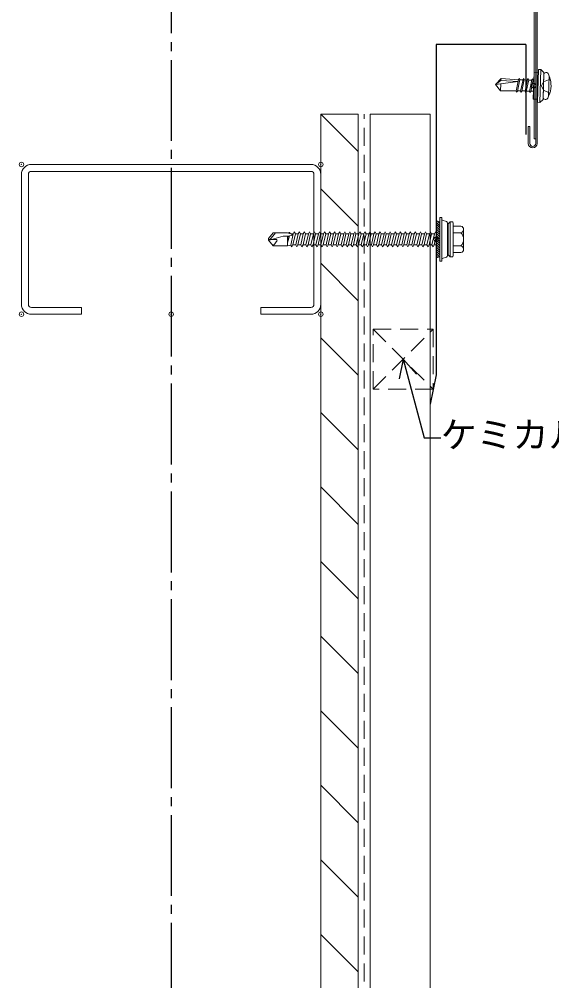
# Model space of a CAD drawing. Units: millimetres at full size, sheet at 1:3; details may follow other scales. Extents: x -1262 to 1258, y -891 to 1034.
# Drawn here: x 540.9 to 718.8, y -160.3 to 160.7 of the extents above; entities that cross this region are included whole.
import ezdxf
from ezdxf.enums import TextEntityAlignment as Align

# ---------------------------------------------------------------- set-up
doc = ezdxf.new("R2010")
doc.units = ezdxf.units.MM
doc.header["$LTSCALE"] = 3
doc.header["$PDMODE"] = 32
doc.header["$PDSIZE"] = 1.5
doc.linetypes.add('CHAIN2', pattern=[12, 9, -1, 1, -1])
doc.linetypes.add('DASHED2', pattern=[3, 2, -1])
for name, color, linetype, lineweight in [('0-4_寸法線1', 5, 'Continuous', 25), ('0-6_名称1', 5, 'Continuous', 25), ('0-E_外壁1', 6, 'Continuous', 20), ('1-1_水切1', 134, 'Continuous', 30), ('2-1_裏貼1', 2, 'Continuous', 18), ('2-7_ビス1', 7, 'Continuous', 5), ('2-D_軒先見切面戸', 7, 'DASHED2', 5), ('3-1_面戸', 7, 'DASHED2', 5), ('3-9_断熱材1', 4, 'Continuous', 5), ('3-D_防水シート', 3, 'DASHED2', 9), ('4-5_C鋼1', 2, 'Continuous', 18)]:
    doc.layers.add(name, color=color, linetype=linetype, lineweight=lineweight)
doc.styles.add('ＭＳ ゴシック', font='')
doc.styles.get('ＭＳ ゴシック').set_extended_font_data('MS Gothic')

msp = doc.modelspace()

# ---------------------------------------------------------------- linework, layer by layer
at = {"layer": '0-4_寸法線1', "linetype": 'CHAIN2'}
msp.add_line((591.647, 723.055), (591.647, -619.534), dxfattribs=at)
at = {"layer": '0-6_名称1'}
for q in [(667.803, 40.639), (673.598, 42.192)]:
    msp.add_line((669.147, 47.211), q, dxfattribs=at)
msp.add_lwpolyline([(669.147, 47.211), (676.179, 20.97), (681.701, 20.97)], dxfattribs=at)
at = {"layer": '0-E_外壁1'}
for p, q in [((678.147, 129), (658.147, 129)), ((658.147, 129), (658.147, -619.534)), ((678.147, 129), (678.147, -619.534))]:
    msp.add_line(p, q, dxfattribs=at)
at = {"layer": '1-1_水切1'}
for p, q in [((710.147, 152.211), (680.147, 152.211)), ((680.147, 152.211), (680.147, 42.009)), ((710.147, 152.211), (710.147, 122.211)), ((680.147, 42.009), (678.147, 32.211))]:
    msp.add_line(p, q, dxfattribs=at)
at = {"layer": '2-1_裏貼1'}
for p, q in [((654.147, 116.5), (641.647, 129)), ((654.147, 91.61), (641.647, 104.11)), ((654.147, 66.72), (641.647, 79.22)), ((654.147, 41.83), (641.647, 54.33)), ((654.147, 16.939), (641.647, 29.439)), ((654.147, -7.951), (641.647, 4.549)), ((654.147, -32.841), (641.647, -20.341)), ((654.147, -57.731), (641.647, -45.231)), ((654.147, -82.621), (641.647, -70.121)), ((654.147, -107.511), (641.647, -95.011)), ((654.147, -132.402), (641.647, -119.902)), ((654.147, -157.292), (641.647, -144.792))]:
    msp.add_line(p, q, dxfattribs=at)
at = {"layer": '2-7_ビス1'}
for p, q in [((714.074, 132.954), (714.403, 143.949)), ((714.403, 143.949), (715.102, 143.928)), ((714.774, 132.933), (715.102, 143.928)), ((716.172, 142.896), (715.102, 143.928)), ((715.903, 133.9), (716.172, 142.896)), ((715.923, 134.563), (716.152, 142.232)), ((717.721, 135.052), (717.918, 141.637)), ((717.979, 141.491), (717.913, 141.493)), ((700.045, 138.875), (701.831, 140.893)), ((707.702, 140.602), (706.883, 136.715)), ((708.117, 140.59), (707.299, 136.703)), ((707.702, 140.602), (707.967, 140.94)), ((707.967, 140.94), (708.117, 140.59)), ((708.093, 140.476), (709.163, 140.444)), ((709.187, 140.558), (708.369, 136.671)), ((709.602, 140.546), (708.784, 136.658)), ((709.187, 140.558), (709.452, 140.895)), ((709.452, 140.895), (709.602, 140.546)), ((709.578, 140.431), (710.648, 140.399)), ((710.672, 140.514), (709.854, 136.626)), ((711.088, 140.501), (710.269, 136.614)), ((710.672, 140.514), (710.937, 140.851)), ((710.937, 140.851), (711.088, 140.501)), ((711.064, 140.387), (712.133, 140.355)), ((712.157, 140.469), (711.339, 136.582)), ((712.573, 140.457), (711.754, 136.57)), ((712.157, 140.469), (712.422, 140.807)), ((712.422, 140.807), (712.573, 140.457)), ((712.549, 140.343), (712.794, 140.335)), ((716.079, 139.778), (715.346, 138.418)), ((715.996, 137.017), (715.346, 138.418)), ((716.079, 139.778), (718.262, 140.641)), ((701.707, 136.755), (706.907, 136.83)), ((706.883, 136.715), (707.034, 136.366)), ((707.034, 136.366), (707.299, 136.703)), ((707.323, 136.817), (708.393, 136.785)), ((708.369, 136.671), (708.519, 136.321)), ((708.519, 136.321), (708.784, 136.658)), ((708.808, 136.773), (709.878, 136.741)), ((709.854, 136.626), (710.004, 136.277)), ((710.004, 136.277), (710.269, 136.614)), ((710.293, 136.728), (711.363, 136.696)), ((711.339, 136.582), (711.49, 136.232)), ((711.49, 136.232), (711.754, 136.57)), ((711.779, 136.684), (712.684, 136.657)), ((715.996, 137.017), (718.124, 136.025)), ((717.791, 135.194), (717.725, 135.196)), ((712.605, 133.998), (714.104, 133.953)), ((714.074, 132.954), (714.774, 132.933)), ((715.903, 133.9), (714.774, 132.933)), ((680.147, 81.054), (680.147, 93.368)), ((681.347, 93.068), (680.147, 93.368)), ((681.347, 92.526), (680.625, 93.249)), ((682.047, 94.461), (682.047, 79.961)), ((683.608, 93.165), (682.183, 93.615)), ((681.347, 91.776), (680.147, 92.976)), ((681.347, 91.025), (680.147, 92.225)), ((681.347, 90.274), (680.147, 91.474)), ((681.347, 89.524), (680.147, 90.724)), ((681.347, 88.773), (680.147, 89.973)), ((683.947, 92.692), (683.947, 81.731)), ((684.147, 92.269), (684.147, 82.154)), ((684.242, 92.471), (684.897, 93.011)), ((685.847, 81.675), (685.847, 92.748)), ((688.461, 91.611), (685.847, 91.611)), ((689.347, 90.511), (689.347, 83.911)), ((625.706, 89.334), (624.147, 87.477)), ((624.147, 87.477), (624.147, 86.946)), ((625.706, 85.088), (624.147, 86.946)), ((624.588, 87.064), (626.493, 89.334)), ((629.04, 88.257), (625.141, 87.212)), ((630.517, 89.334), (625.706, 89.334)), ((630.517, 88.257), (629.04, 88.257)), ((630.517, 89.334), (630.857, 89.274)), ((631.185, 88.369), (630.517, 86.065)), ((630.517, 87.211), (630.694, 88.284)), ((630.517, 85.088), (630.517, 88.257)), ((630.855, 89.261), (630.857, 89.274)), ((630.857, 89.274), (630.981, 89.489)), ((631.238, 89.489), (630.981, 89.489)), ((631.419, 89.175), (631.238, 89.489)), ((631.419, 89.175), (631.403, 89.121)), ((631.419, 89.175), (632.022, 89.069)), ((631.622, 85.283), (632.424, 89.069)), ((632.424, 89.069), (632.022, 89.069)), ((632.323, 85.353), (633.166, 89.069)), ((632.795, 89.711), (632.424, 89.069)), ((632.795, 89.711), (633.166, 89.069)), ((634.109, 89.069), (633.166, 89.069)), ((633.267, 85.353), (634.109, 89.069)), ((634.008, 85.353), (634.851, 89.069)), ((634.48, 89.711), (634.109, 89.069)), ((634.48, 89.711), (634.851, 89.069)), ((635.795, 89.069), (634.851, 89.069)), ((634.952, 85.353), (635.795, 89.069)), ((635.694, 85.353), (636.536, 89.069)), ((636.165, 89.711), (635.795, 89.069)), ((636.165, 89.711), (636.536, 89.069)), ((637.379, 85.353), (638.221, 89.069)), ((637.851, 89.711), (637.48, 89.069)), ((637.851, 89.711), (638.221, 89.069)), ((639.165, 89.069), (638.221, 89.069)), ((638.323, 85.353), (639.165, 89.069)), ((639.064, 85.353), (639.907, 89.069)), ((639.536, 89.711), (639.165, 89.069)), ((639.536, 89.711), (639.907, 89.069)), ((640.85, 89.069), (639.907, 89.069)), ((640.008, 85.353), (640.85, 89.069)), ((640.749, 85.353), (641.592, 89.069)), ((641.221, 89.711), (640.85, 89.069)), ((641.221, 89.711), (641.592, 89.069)), ((642.536, 89.069), (641.592, 89.069)), ((641.693, 85.353), (642.536, 89.069)), ((642.434, 85.353), (643.277, 89.069)), ((642.906, 89.711), (642.536, 89.069)), ((642.906, 89.711), (643.277, 89.069)), ((644.221, 89.069), (643.277, 89.069)), ((643.378, 85.353), (644.221, 89.069)), ((644.12, 85.353), (644.962, 89.069)), ((644.592, 89.711), (644.221, 89.069)), ((644.592, 89.711), (644.962, 89.069)), ((645.805, 85.353), (646.648, 89.069)), ((646.277, 89.711), (645.906, 89.069)), ((646.277, 89.711), (646.648, 89.069)), ((647.591, 89.069), (646.648, 89.069)), ((646.749, 85.353), (647.591, 89.069)), ((647.49, 85.353), (648.333, 89.069)), ((647.962, 89.711), (647.591, 89.069)), ((647.962, 89.711), (648.333, 89.069)), ((649.277, 89.069), (648.333, 89.069)), ((648.434, 85.353), (649.277, 89.069)), ((649.175, 85.353), (650.018, 89.069)), ((649.647, 89.711), (649.277, 89.069)), ((649.647, 89.711), (650.018, 89.069)), ((650.962, 89.069), (650.018, 89.069)), ((650.119, 85.353), (650.962, 89.069)), ((650.861, 85.353), (651.703, 89.069)), ((651.333, 89.711), (650.962, 89.069)), ((651.333, 89.711), (651.703, 89.069)), ((652.647, 89.069), (651.703, 89.069)), ((651.804, 85.353), (652.647, 89.069)), ((652.546, 85.353), (653.388, 89.069)), ((653.018, 89.711), (652.647, 89.069)), ((653.018, 89.711), (653.388, 89.069)), ((654.332, 89.069), (653.388, 89.069)), ((653.489, 85.353), (654.332, 89.069)), ((654.231, 85.353), (655.074, 89.069)), ((654.703, 89.711), (654.332, 89.069)), ((654.703, 89.711), (655.074, 89.069)), ((656.017, 89.069), (655.074, 89.069)), ((655.175, 85.353), (656.017, 89.069)), ((655.916, 85.353), (656.759, 89.069)), ((656.388, 89.711), (656.017, 89.069)), ((656.388, 89.711), (656.759, 89.069)), ((657.703, 89.069), (656.759, 89.069)), ((656.86, 85.353), (657.703, 89.069)), ((657.602, 85.353), (658.444, 89.069)), ((658.074, 89.711), (657.703, 89.069)), ((658.074, 89.711), (658.444, 89.069)), ((659.388, 89.069), (658.444, 89.069)), ((658.545, 85.353), (659.388, 89.069)), ((659.287, 85.353), (660.129, 89.069)), ((659.759, 89.711), (659.388, 89.069)), ((659.759, 89.711), (660.129, 89.069)), ((661.073, 89.069), (660.129, 89.069)), ((660.231, 85.353), (661.073, 89.069)), ((660.972, 85.353), (661.815, 89.069)), ((661.444, 89.711), (661.073, 89.069)), ((661.444, 89.711), (661.815, 89.069)), ((662.758, 89.069), (661.815, 89.069)), ((661.916, 85.353), (662.758, 89.069)), ((662.657, 85.353), (663.5, 89.069)), ((663.129, 89.711), (662.758, 89.069)), ((663.129, 89.711), (663.5, 89.069)), ((664.444, 89.069), (663.5, 89.069)), ((663.601, 85.353), (664.444, 89.069)), ((664.343, 85.353), (665.185, 89.069)), ((664.814, 89.711), (664.444, 89.069)), ((664.814, 89.711), (665.185, 89.069)), ((666.129, 89.069), (665.185, 89.069)), ((665.286, 85.353), (666.129, 89.069)), ((666.028, 85.353), (666.87, 89.069)), ((666.5, 89.711), (666.129, 89.069)), ((666.5, 89.711), (666.87, 89.069)), ((667.814, 89.069), (666.87, 89.069)), ((666.972, 85.353), (667.814, 89.069)), ((667.713, 85.353), (668.556, 89.069)), ((668.185, 89.711), (667.814, 89.069)), ((668.185, 89.711), (668.556, 89.069)), ((669.499, 89.069), (668.556, 89.069)), ((668.657, 85.353), (669.499, 89.069)), ((669.398, 85.353), (670.241, 89.069)), ((669.87, 89.711), (669.499, 89.069)), ((669.87, 89.711), (670.241, 89.069)), ((671.185, 89.069), (670.241, 89.069)), ((670.342, 85.353), (671.185, 89.069)), ((671.083, 85.353), (671.926, 89.069)), ((671.555, 89.711), (671.185, 89.069)), ((671.555, 89.711), (671.926, 89.069)), ((672.87, 89.069), (671.926, 89.069)), ((672.027, 85.353), (672.87, 89.069)), ((672.769, 85.353), (673.611, 89.069)), ((673.241, 89.711), (672.87, 89.069)), ((673.241, 89.711), (673.611, 89.069)), ((674.555, 89.069), (673.611, 89.069)), ((673.712, 85.353), (674.555, 89.069)), ((674.454, 85.353), (675.297, 89.069)), ((674.926, 89.711), (674.555, 89.069)), ((674.926, 89.711), (675.297, 89.069)), ((676.24, 89.069), (675.297, 89.069)), ((675.398, 85.353), (676.24, 89.069)), ((676.139, 85.353), (676.982, 89.069)), ((676.611, 89.711), (676.24, 89.069)), ((676.611, 89.711), (676.982, 89.069)), ((677.926, 89.069), (676.982, 89.069)), ((677.083, 85.353), (677.926, 89.069)), ((677.824, 85.353), (678.667, 89.069)), ((678.296, 89.711), (677.926, 89.069)), ((678.296, 89.711), (678.667, 89.069)), ((679.611, 89.069), (678.667, 89.069)), ((678.768, 85.353), (679.611, 89.069)), ((679.51, 85.353), (680.147, 88.166)), ((679.982, 89.711), (679.611, 89.069)), ((679.982, 89.711), (680.147, 89.424)), ((681.347, 88.022), (680.147, 89.222)), ((681.347, 87.272), (680.147, 88.472)), ((681.347, 86.521), (680.147, 87.721)), ((681.347, 85.771), (680.147, 86.971)), ((684.136, 89.069), (683.947, 89.069)), ((688.461, 89.411), (685.847, 89.411)), ((630.517, 85.088), (625.706, 85.088)), ((630.517, 85.088), (631.622, 85.283)), ((631.952, 84.711), (631.622, 85.283)), ((631.952, 84.711), (632.323, 85.353)), ((633.267, 85.353), (632.323, 85.353)), ((633.637, 84.711), (633.267, 85.353)), ((633.637, 84.711), (634.008, 85.353)), ((635.323, 84.711), (635.694, 85.353)), ((637.008, 84.711), (637.379, 85.353)), ((638.323, 85.353), (637.379, 85.353)), ((638.693, 84.711), (638.323, 85.353)), ((638.693, 84.711), (639.064, 85.353)), ((640.008, 85.353), (639.064, 85.353)), ((640.378, 84.711), (640.008, 85.353)), ((640.378, 84.711), (640.749, 85.353)), ((641.693, 85.353), (640.749, 85.353)), ((642.064, 84.711), (641.693, 85.353)), ((642.064, 84.711), (642.434, 85.353)), ((643.378, 85.353), (642.434, 85.353)), ((643.749, 84.711), (643.378, 85.353)), ((643.749, 84.711), (644.12, 85.353)), ((645.434, 84.711), (645.805, 85.353)), ((646.749, 85.353), (645.805, 85.353)), ((647.119, 84.711), (646.749, 85.353)), ((647.119, 84.711), (647.49, 85.353)), ((648.434, 85.353), (647.49, 85.353)), ((648.805, 84.711), (648.434, 85.353)), ((648.805, 84.711), (649.175, 85.353)), ((650.119, 85.353), (649.175, 85.353)), ((650.49, 84.711), (650.119, 85.353)), ((650.49, 84.711), (650.861, 85.353)), ((651.804, 85.353), (650.861, 85.353)), ((652.175, 84.711), (651.804, 85.353)), ((652.175, 84.711), (652.546, 85.353)), ((653.489, 85.353), (652.546, 85.353)), ((653.86, 84.711), (653.489, 85.353)), ((653.86, 84.711), (654.231, 85.353)), ((655.175, 85.353), (654.231, 85.353)), ((655.546, 84.711), (655.175, 85.353)), ((655.546, 84.711), (655.916, 85.353)), ((656.86, 85.353), (655.916, 85.353)), ((657.231, 84.711), (656.86, 85.353)), ((657.231, 84.711), (657.602, 85.353)), ((658.545, 85.353), (657.602, 85.353)), ((658.916, 84.711), (658.545, 85.353)), ((658.916, 84.711), (659.287, 85.353)), ((660.231, 85.353), (659.287, 85.353)), ((660.601, 84.711), (660.231, 85.353)), ((660.601, 84.711), (660.972, 85.353)), ((661.916, 85.353), (660.972, 85.353)), ((662.286, 84.711), (661.916, 85.353)), ((662.286, 84.711), (662.657, 85.353)), ((663.601, 85.353), (662.657, 85.353)), ((663.972, 84.711), (663.601, 85.353)), ((663.972, 84.711), (664.343, 85.353)), ((665.286, 85.353), (664.343, 85.353)), ((665.657, 84.711), (665.286, 85.353)), ((665.657, 84.711), (666.028, 85.353)), ((666.972, 85.353), (666.028, 85.353)), ((667.342, 84.711), (666.972, 85.353)), ((667.342, 84.711), (667.713, 85.353)), ((668.657, 85.353), (667.713, 85.353)), ((669.027, 84.711), (668.657, 85.353)), ((669.027, 84.711), (669.398, 85.353)), ((670.342, 85.353), (669.398, 85.353)), ((670.713, 84.711), (670.342, 85.353)), ((670.713, 84.711), (671.083, 85.353)), ((672.027, 85.353), (671.083, 85.353)), ((672.398, 84.711), (672.027, 85.353)), ((672.398, 84.711), (672.769, 85.353)), ((673.712, 85.353), (672.769, 85.353)), ((674.083, 84.711), (673.712, 85.353)), ((674.083, 84.711), (674.454, 85.353)), ((675.398, 85.353), (674.454, 85.353)), ((675.768, 84.711), (675.398, 85.353)), ((675.768, 84.711), (676.139, 85.353)), ((677.083, 85.353), (676.139, 85.353)), ((677.454, 84.711), (677.083, 85.353)), ((677.454, 84.711), (677.824, 85.353)), ((679.139, 84.711), (679.51, 85.353)), ((679.51, 85.353), (680.147, 85.353)), ((681.347, 85.02), (680.147, 86.22)), ((681.347, 84.269), (680.147, 85.469)), ((681.347, 83.519), (680.147, 84.719)), ((681.347, 82.768), (680.147, 83.968)), ((684.136, 85.353), (683.947, 85.353)), ((688.461, 85.011), (685.847, 85.011)), ((681.347, 82.017), (680.147, 83.217)), ((680.147, 82.467), (681.278, 81.337)), ((680.147, 81.716), (680.677, 81.186)), ((681.347, 81.354), (680.147, 81.054)), ((683.608, 81.257), (682.183, 80.807)), ((684.242, 81.952), (684.897, 81.411)), ((684.897, 81.411), (685.584, 81.411)), ((688.461, 82.811), (685.847, 82.811)), ((682.047, 79.961), (681.347, 79.961))]:
    msp.add_line(p, q, dxfattribs=at)
for points in [[(712.605, 133.998), (712.873, 142.994), (714.373, 142.949)], [(700.045, 138.875), (701.707, 136.755), (701.778, 139.112)], [(701.81, 140.18), (701.831, 140.893), (707.678, 140.488)], [(682.047, 94.461), (681.347, 94.461), (681.347, 79.961)], [(684.897, 81.411), (684.897, 93.011), (685.584, 93.011)], [(624.147, 87.211), (624.257, 87.16), (624.367, 87.115), (624.477, 87.081), (624.588, 87.064), (624.725, 87.071), (624.864, 87.104), (625.002, 87.154), (625.141, 87.212)], [(625.706, 85.088), (625.967, 85.395), (626.249, 85.723), (626.525, 86.053), (626.765, 86.368), (626.942, 86.649), (627.028, 86.877), (626.992, 87.034), (626.788, 87.124), (626.424, 87.178), (625.978, 87.205), (625.525, 87.213), (625.141, 87.212)], [(630.517, 89.334), (631.196, 89.178), (631.705, 89.024), (632.021, 88.875), (632.126, 88.735), (632.011, 88.606), (631.693, 88.485), (631.189, 88.37), (630.517, 88.257)], [(636.637, 85.353), (637.48, 89.069), (636.536, 89.069)], [(645.063, 85.353), (645.906, 89.069), (644.962, 89.069)], [(635.323, 84.711), (634.952, 85.353), (634.008, 85.353)], [(637.008, 84.711), (636.637, 85.353), (635.694, 85.353)], [(645.434, 84.711), (645.063, 85.353), (644.12, 85.353)], [(679.139, 84.711), (678.768, 85.353), (677.824, 85.353)]]:
    msp.add_lwpolyline(points, dxfattribs=at)
msp.add_lwpolyline([(701.81, 140.18), (700.045, 138.875), (707.554, 139.902)], close=True, dxfattribs=at)
for centre, radius, start, end in [((716.938, 142.075), 0.801, 22.36819, 168.70951), ((722.967, 143.671), 5.443, 193.72327, 201.94588), ((710.604, 138.56), 7.936, 334.90313, 21.67495), ((722.64, 132.72), 5.443, 154.63221, 162.85482), ((716.717, 134.673), 0.801, 187.86858, 334.2099), ((682.247, 93.805), 0.2, 180, 251.24339), ((683.447, 92.692), 0.5, 0, 71.24339), ((684.411, 92.269), 0.264, 130, 180), ((685.584, 92.748), 0.264, 0, 90), ((688.222, 90.511), 1.126, 282.25462, 77.74539), ((686.175, 87.211), 3.172, 316.09563, 43.90439), ((688.222, 83.911), 1.126, 282.25462, 77.74539), ((682.247, 80.618), 0.2, 108.75661, 180), ((683.447, 81.731), 0.5, 288.75661, 360), ((684.411, 82.154), 0.264, 180, 230), ((685.584, 81.675), 0.264, 270, 0)]:
    msp.add_arc(centre, radius, start, end, dxfattribs=at)
at = {"layer": '2-7_ビス1', "color": 5}
for p in [(712.739, 138.496), (680.147, 87.211)]:
    msp.add_point(p, dxfattribs=at)
at = {"layer": '2-D_軒先見切面戸', "linetype": 'Continuous'}
for p, q in [((712.954, 178.211), (712.954, 120.711)), ((713.454, 178.211), (713.454, 119.211)), ((713.954, 178.211), (713.954, 119.211)), ((711.454, 124.911), (710.954, 124.911)), ((710.954, 124.911), (710.954, 119.211)), ((711.454, 124.911), (711.454, 119.211)), ((712.954, 120.711), (713.454, 120.711))]:
    msp.add_line(p, q, dxfattribs=at)
for radius in [1.5, 1]:
    msp.add_arc((712.454, 119.211), radius, 180, 0, dxfattribs=at)
at = {"layer": '3-1_面戸'}
for p, q in [((659.147, 37.211), (679.147, 57.211)), ((659.147, 57.211), (679.147, 37.211))]:
    msp.add_line(p, q, dxfattribs=at)
msp.add_lwpolyline([(659.147, 37.211), (659.147, 57.211), (679.147, 57.211), (679.147, 37.211)], close=True, dxfattribs=at)
at = {"layer": '3-9_断熱材1'}
for p, q in [((654.147, 129), (641.647, 129)), ((641.647, -619.534), (641.647, 129)), ((654.147, -619.534), (654.147, 129))]:
    msp.add_line(p, q, dxfattribs=at)
at = {"layer": '3-D_防水シート'}
msp.add_line((656.147, -619.534), (656.147, 129), dxfattribs=at)
at = {"layer": '4-5_C鋼1'}
for p, q in [((544.947, 112.211), (638.347, 112.211)), ((638.347, 109.911), (544.947, 109.911)), ((541.647, 65.511), (541.647, 108.911)), ((543.947, 108.911), (543.947, 65.511)), ((639.347, 65.511), (639.347, 108.911)), ((641.647, 108.911), (641.647, 65.511)), ((638.347, 62.211), (621.647, 62.211))]:
    msp.add_line(p, q, dxfattribs=at)
for points in [[(544.947, 64.511), (561.647, 64.511), (561.647, 62.211), (544.947, 62.211)], [(621.647, 62.211), (621.647, 64.511), (638.347, 64.511)]]:
    msp.add_lwpolyline(points, dxfattribs=at)
for centre, radius, start, end in [((544.947, 108.911), 3.3, 90, 180), ((544.947, 108.911), 1, 90, 180), ((638.347, 108.911), 3.3, 0.00004, 90), ((638.347, 108.911), 1, 0, 90), ((544.947, 65.511), 3.3, 179.99996, 270), ((544.947, 65.511), 1, 180, 270), ((638.347, 65.511), 1, 270, 0), ((638.347, 65.511), 3.3, 270, 0.00004)]:
    msp.add_arc(centre, radius, start, end, dxfattribs=at)
for p in [(541.647, 112.211), (641.647, 112.211), (541.647, 62.211), (591.647, 62.211), (641.647, 62.211)]:
    msp.add_point(p, dxfattribs=at)

# ---------------------------------------------------------------- texts
at = {"layer": '0-6_名称1', "style": 'ＭＳ ゴシック'}
msp.add_text('ケミカル面戸', height=8.798, dxfattribs=at).set_placement((681.701, 14.97), align=Align.BOTTOM_LEFT)

doc.saveas('drawing.dxf')
